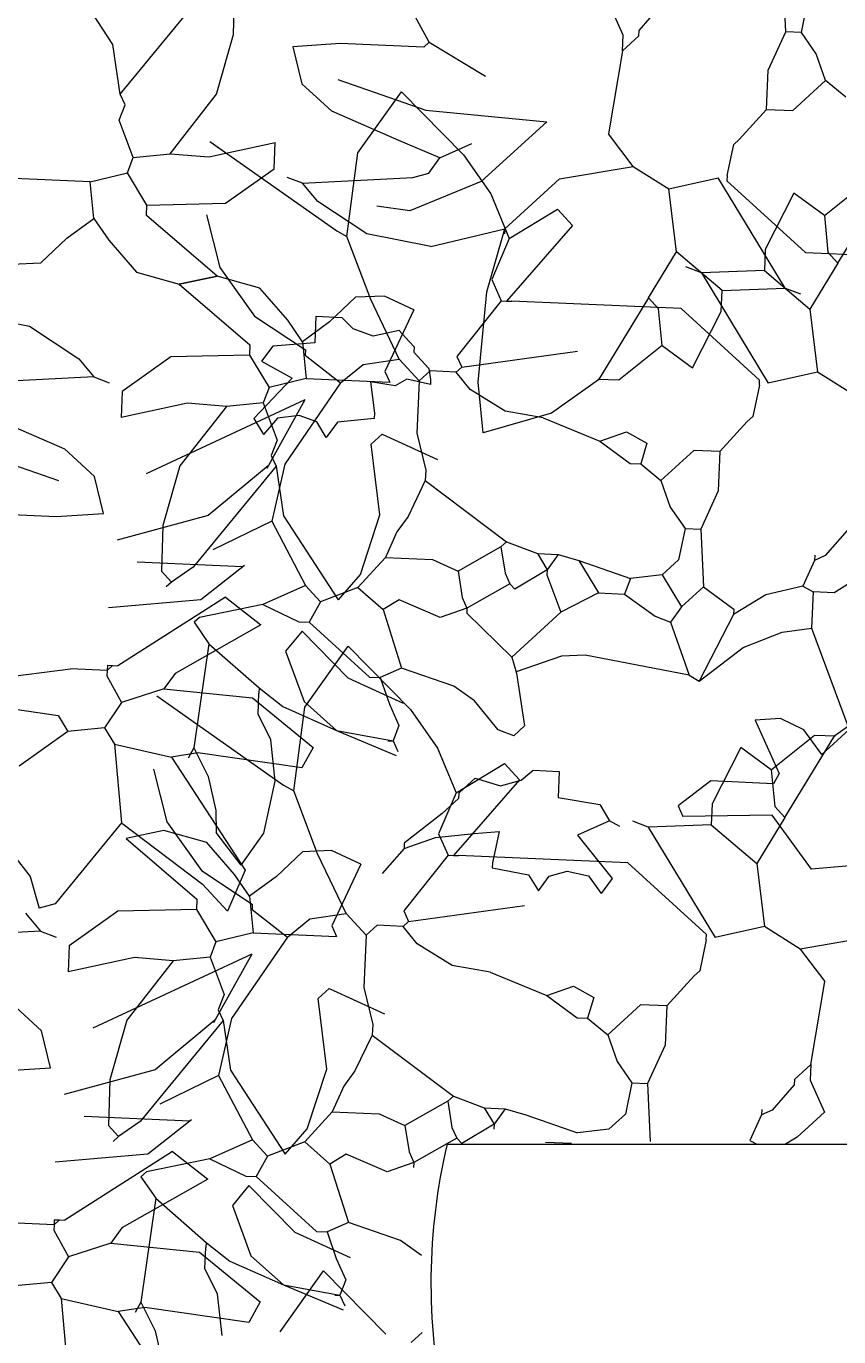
# Model space of a CAD drawing. Header units: centimetres. Extents: x 5667 to 17750, y 274 to 6203.
# Drawn here: x 5866 to 5915.6, y 4559.2 to 4639.2 of the extents above; entities that cross this region are included whole.
import ezdxf

# ---------------------------------------------------------------- set-up
doc = ezdxf.new("R2010")
doc.units = ezdxf.units.CM
doc.header["$MEASUREMENT"] = 0
doc.layers.get('0').update_dxf_attribs({"lineweight": 18})
for name, color, linetype, lineweight in [('A-FURN', 8, 'Continuous', 9), ('G-ANNO-DIM', 3, 'Continuous', 9), ('G-HEDGE', 104, 'Continuous', 9)]:
    doc.layers.add(name, color=color, linetype=linetype, lineweight=lineweight)
doc.styles.add('ARIAL', font='arial.ttf')
doc.dimstyles.new('TICK_36', dxfattribs={"dimtxt": 10, "dimasz": 3.6, "dimexe": 1.8, "dimexo": 1.2, "dimgap": 1.8, "dimtad": 0, "dimdec": 0, "dimzin": 0, "dimdsep": 46, "dimtxsty": 'ARIAL', "dimblk": 'OBLIQUE', "dimcen": 1.8, "dimdle": 1.8, "dimclrd": 256, "dimclrt": 256, "dimadec": 0, "dimazin": 0, "dimtfac": 1, "dimtdec": 0, "dimtmove": 1, "dimatfit": 3, "dimldrblk": 'OPEN90', "dimfxl": 1, "dimtolj": 1, "dimtzin": 0, "dimarcsym": 0})

# ---------------------------------------------------------------- blocks, each defined once
blk = doc.blocks.new('_Oblique')
at = {"color": 0, "linetype": 'ByBlock', "lineweight": -2}
blk.add_line((-0.5, -0.5), (0.5, 0.5), dxfattribs=at)
blk = doc.blocks.new('*D33')
at = {"layer": 'Defpoints', "color": 0, "transparency": 16777216}
for p in [(6061.601, 4710.484), (5687.774, 4485.199), (6061.11, 4485.199)]:
    blk.add_point(p, dxfattribs=at)
at = {"layer": 'G-ANNO-DIM', "lineweight": -2, "transparency": 16777216}
for p, q in [((5687.774, 4712.284), (5687.774, 4610.812)), ((5687.774, 4483.399), (5687.774, 4584.872))]:
    blk.add_line(p, q, dxfattribs=at)
at = {"layer": 'G-ANNO-DIM', "color": 0, "lineweight": -2, "transparency": 16777216}
for p, q in [((6060.401, 4710.484), (5685.974, 4710.484)), ((6059.91, 4485.199), (5685.974, 4485.199))]:
    blk.add_line(p, q, dxfattribs=at)
at = {"layer": 'G-ANNO-DIM', "lineweight": -2, "transparency": 16777216, "xscale": 3.6, "yscale": 3.6, "zscale": 3.6}
for p, rotation in [((5687.774, 4710.484), 90), ((5687.774, 4485.199), 270)]:
    blk.add_blockref('_Oblique', p, dxfattribs=dict(at, rotation=rotation))
at = {"layer": 'G-ANNO-DIM', "transparency": 16777216, "insert": (5687.774, 4597.842), "char_height": 10, "attachment_point": 5, "rotation": 90, "style": 'ARIAL'}
blk.add_mtext('\\A1;225', dxfattribs=at)
blk = doc.blocks.new('_Open90')
at = {"color": 0, "linetype": 'ByBlock', "lineweight": -2}
for p, q in [((-0.5, 0.5), (0, 0)), ((0, 0), (-1, 0)), ((0, 0), (-0.5, -0.5))]:
    blk.add_line(p, q, dxfattribs=at)
blk = doc.blocks.new('*D34')
at = {"layer": 'Defpoints', "color": 0, "transparency": 16777216}
for p in [(5716.472, 4695.199), (6061.568, 4695.199), (6061.11, 4485.199)]:
    blk.add_point(p, dxfattribs=at)
at = {"layer": 'G-ANNO-DIM', "lineweight": -2, "transparency": 16777216}
for p, q in [((5716.472, 4696.999), (5716.472, 4603.114)), ((5716.472, 4483.399), (5716.472, 4577.284))]:
    blk.add_line(p, q, dxfattribs=at)
at = {"layer": 'G-ANNO-DIM', "color": 0, "lineweight": -2, "transparency": 16777216}
for p, q in [((6060.368, 4695.199), (5714.672, 4695.199)), ((6059.91, 4485.199), (5714.672, 4485.199))]:
    blk.add_line(p, q, dxfattribs=at)
at = {"layer": 'G-ANNO-DIM', "lineweight": -2, "transparency": 16777216, "xscale": 3.6, "yscale": 3.6, "zscale": 3.6}
for p, rotation in [((5716.472, 4695.199), 90), ((5716.472, 4485.199), 270)]:
    blk.add_blockref('_Oblique', p, dxfattribs=dict(at, rotation=rotation))
at = {"layer": 'G-ANNO-DIM', "transparency": 16777216, "insert": (5716.472, 4590.199), "char_height": 10, "attachment_point": 5, "rotation": 90, "style": 'ARIAL'}
blk.add_mtext('\\A1;210', dxfattribs=at)

msp = doc.modelspace()

# ---------------------------------------------------------------- linework, layer by layer
at = {"layer": 'A-FURN'}
msp.add_lwpolyline([(5891.674, 4570.951), (5936.683, 4570.951, -0.092959), (5936.683, 4554.611, -0.002126), (5891.482, 4554.803, -0.109257), (5891.674, 4570.951, -0.276267)], format="xyb", dxfattribs=at)
at = {"layer": 'G-HEDGE'}
for p, q in [((5871.254, 4638.119), (5867.912, 4643.249)), ((5890.568, 4638.251), (5887.906, 4643.161)), ((5912.331, 4638.9), (5912.165, 4642.424)), ((5878.619, 4638.72), (5878.703, 4641.5)), ((5871.711, 4635.093), (5876.775, 4641.265)), ((5902.414, 4638.693), (5901.54, 4640.649)), ((5913.288, 4638.859), (5913.69, 4640.759)), ((5903.385, 4638.971), (5904.73, 4640.51)), ((5877.58, 4635.075), (5878.619, 4638.72)), ((5890.568, 4638.251), (5890.236, 4637.946)), ((5890.568, 4638.251), (5893.994, 4636.184)), ((5902.372, 4637.736), (5902.414, 4638.693)), ((5902.372, 4637.736), (5903.371, 4638.651)), ((5903.371, 4638.651), (5903.385, 4638.971)), ((5911.264, 4636.554), (5912.331, 4638.9)), ((5913.288, 4638.859), (5912.331, 4638.9)), ((5914.189, 4637.541), (5913.288, 4638.859)), ((5871.711, 4635.093), (5871.254, 4638.119)), ((5885.132, 4638.168), (5882.247, 4637.975)), ((5882.247, 4637.975), (5882.787, 4635.713)), ((5890.236, 4637.946), (5885.132, 4638.168)), ((5902.372, 4637.736), (5901.511, 4632.66)), ((5914.758, 4635.918), (5914.189, 4637.541)), ((5884.983, 4635.984), (5890.363, 4634.115)), ((5911.165, 4634.157), (5911.264, 4636.554)), ((5912.76, 4634.087), (5914.758, 4635.918)), ((5915.992, 4634.905), (5914.758, 4635.918)), ((5872.002, 4634.441), (5871.711, 4635.093)), ((5874.748, 4631.445), (5877.58, 4635.075)), ((5884.631, 4634.036), (5882.787, 4635.713)), ((5886.211, 4631.497), (5888.869, 4635.225)), ((5888.869, 4635.225), (5892.663, 4631.369)), ((5871.642, 4633.498), (5872.002, 4634.441)), ((5872.501, 4631.223), (5871.642, 4633.498)), ((5888.709, 4632.259), (5884.631, 4634.036)), ((5890.363, 4634.115), (5897.743, 4633.384)), ((5909.486, 4632.312), (5911.165, 4634.157)), ((5911.165, 4634.157), (5912.76, 4634.087)), ((5897.743, 4633.384), (5893.748, 4629.744)), ((5903.023, 4630.676), (5901.511, 4632.66)), ((5877.119, 4631.251), (5881.17, 4632.124)), ((5877.171, 4632.189), (5884.923, 4626.738)), ((5881.101, 4630.529), (5881.17, 4632.124)), ((5891.219, 4631.191), (5888.709, 4632.259)), ((5891.219, 4631.191), (5893.175, 4632.065)), ((5908.752, 4630.107), (5909.154, 4632.008)), ((5909.154, 4632.008), (5909.486, 4632.312)), ((5872.14, 4630.28), (5872.501, 4631.223)), ((5872.501, 4631.223), (5874.748, 4631.445)), ((5874.748, 4631.445), (5877.119, 4631.251)), ((5885.548, 4626.392), (5886.211, 4631.497)), ((5890.54, 4630.262), (5891.219, 4631.191)), ((5892.663, 4631.369), (5894.321, 4628.991)), ((5869.879, 4629.739), (5872.14, 4630.28)), ((5873.333, 4628.31), (5872.14, 4630.28)), ((5878.132, 4628.421), (5881.101, 4630.529)), ((5889.569, 4629.985), (5890.54, 4630.262)), ((5898.515, 4629.914), (5903.023, 4630.676)), ((5903.023, 4630.676), (5905.2, 4629.303)), ((5869.879, 4629.739), (5864.776, 4629.962)), ((5870.101, 4627.493), (5869.879, 4629.739)), ((5882.842, 4629.639), (5881.899, 4629.999)), ((5882.842, 4629.639), (5889.569, 4629.985)), ((5883.762, 4628.527), (5882.842, 4629.639)), ((5893.748, 4629.744), (5889.379, 4627.959)), ((5895.186, 4626.863), (5898.515, 4629.914)), ((5905.2, 4629.303), (5908.203, 4629.983)), ((5912.288, 4623.241), (5908.203, 4629.983)), ((5908.752, 4630.107), (5908.738, 4629.788)), ((5908.738, 4629.788), (5913.533, 4625.424)), ((5914.688, 4627.678), (5917.338, 4629.8)), ((5915.52, 4624.765), (5918.572, 4629.779)), ((5894.321, 4628.991), (5895.45, 4626.279)), ((5905.672, 4625.447), (5905.2, 4629.303)), ((5912.83, 4629.038), (5911.082, 4625.598)), ((5914.688, 4627.678), (5912.83, 4629.038)), ((5873.305, 4627.672), (5873.333, 4628.31)), ((5873.333, 4628.31), (5878.132, 4628.421)), ((5886.758, 4626.552), (5883.762, 4628.527)), ((5889.379, 4627.959), (5887.376, 4628.251)), ((5895.45, 4626.279), (5898.405, 4628.068)), ((5898.405, 4628.068), (5899.32, 4627.069)), ((5868.451, 4626.286), (5870.101, 4627.493)), ((5870.101, 4627.493), (5871.002, 4626.175)), ((5877.618, 4623.969), (5873.305, 4627.672)), ((5876.976, 4627.724), (5877.794, 4624.492)), ((5899.32, 4627.069), (5895.284, 4622.451)), ((5914.688, 4627.678), (5914.91, 4625.431)), ((5866.857, 4624.78), (5868.451, 4626.286)), ((5884.923, 4626.738), (5885.548, 4626.392)), ((5886.995, 4622.545), (5885.548, 4626.392)), ((5890.664, 4625.782), (5886.758, 4626.552)), ((5890.664, 4625.782), (5895.186, 4626.863)), ((5894.088, 4623.003), (5895.186, 4626.863)), ((5895.45, 4626.279), (5894.382, 4623.769)), ((5895.186, 4626.863), (5895.172, 4626.544)), ((5871.002, 4626.175), (5872.703, 4624.217)), ((5903.951, 4622.646), (5905.672, 4625.447)), ((5908.445, 4623.089), (5905.672, 4625.447)), ((5911.082, 4625.598), (5911.026, 4624.322)), ((5913.533, 4625.424), (5923.869, 4624.973)), ((5914.91, 4625.431), (5915.52, 4624.765)), ((5865.092, 4624.703), (5866.857, 4624.78)), ((5915.52, 4624.765), (5913.8, 4621.963)), ((5872.703, 4624.217), (5875.313, 4623.488)), ((5877.618, 4623.969), (5875.313, 4623.488)), ((5875.313, 4623.488), (5877.618, 4623.969)), ((5880.228, 4623.24), (5877.618, 4623.969)), ((5877.794, 4624.492), (5879.901, 4621.523)), ((5907.184, 4624.169), (5906.241, 4624.531)), ((5911.026, 4624.322), (5907.184, 4624.169)), ((5907.184, 4624.169), (5911.268, 4617.427)), ((5911.026, 4624.322), (5913.8, 4621.963)), ((5875.313, 4623.488), (5879.626, 4619.785)), ((5881.929, 4621.282), (5880.228, 4623.24)), ((5893.555, 4617.491), (5894.088, 4623.003)), ((5894.382, 4623.769), (5894.965, 4622.465)), ((5908.39, 4621.813), (5908.445, 4623.089)), ((5908.445, 4623.089), (5912.288, 4623.241)), ((5912.288, 4623.241), (5913.231, 4622.88)), ((5886.074, 4622.678), (5884.48, 4621.171)), ((5887.839, 4622.755), (5886.074, 4622.678)), ((5888.736, 4618.901), (5886.995, 4622.545)), ((5889.627, 4621.906), (5887.839, 4622.755)), ((5894.965, 4622.465), (5892.259, 4619.067)), ((5894.965, 4622.465), (5895.284, 4622.451)), ((5895.284, 4622.451), (5895.602, 4622.437)), ((5905.938, 4621.987), (5895.602, 4622.437)), ((5903.951, 4622.646), (5900.899, 4617.632)), ((5904.562, 4621.98), (5903.951, 4622.646)), ((5862.267, 4621.676), (5866.173, 4620.906)), ((5879.901, 4621.523), (5883.008, 4619.47)), ((5883.649, 4621.503), (5883.58, 4619.907)), ((5885.245, 4621.433), (5883.649, 4621.503)), ((5885.918, 4620.759), (5885.245, 4621.433)), ((5889.627, 4621.906), (5887.865, 4618.147)), ((5904.783, 4619.733), (5904.562, 4621.98)), ((5910.734, 4617.623), (5905.938, 4621.987)), ((5906.641, 4618.373), (5908.39, 4621.813)), ((5913.8, 4621.963), (5914.271, 4618.107)), ((5866.173, 4620.906), (5869.169, 4618.93)), ((5882.83, 4619.965), (5881.929, 4621.282)), ((5884.48, 4621.171), (5882.83, 4619.965)), ((5887.154, 4620.305), (5885.918, 4620.759)), ((5888.726, 4620.642), (5887.154, 4620.305)), ((5889.336, 4619.976), (5888.726, 4620.642)), ((5883.58, 4619.907), (5881.014, 4619.7)), ((5882.83, 4619.965), (5883.052, 4617.718)), ((5889.336, 4619.976), (5889.642, 4619.643)), ((5874.799, 4619.037), (5871.83, 4616.928)), ((5879.598, 4619.147), (5874.799, 4619.037)), ((5879.626, 4619.785), (5879.598, 4619.147)), ((5879.598, 4619.147), (5880.791, 4617.177)), ((5881.014, 4619.7), (5880.334, 4618.771)), ((5883.008, 4619.47), (5882.994, 4619.152)), ((5882.994, 4619.152), (5885.158, 4617.459)), ((5889.642, 4619.643), (5889.628, 4619.324)), ((5889.628, 4619.324), (5890.543, 4618.326)), ((5892.259, 4619.067), (5892.55, 4618.416)), ((5892.55, 4618.416), (5899.625, 4619.385)), ((5904.783, 4619.733), (5902.133, 4617.611)), ((5904.783, 4619.733), (5906.641, 4618.373)), ((5869.169, 4618.93), (5870.089, 4617.819)), ((5880.334, 4618.771), (5882.207, 4617.73)), ((5885.158, 4617.459), (5886.528, 4618.567)), ((5886.528, 4618.567), (5888.736, 4618.901)), ((5888.736, 4618.901), (5889.957, 4617.57)), ((5890.543, 4618.326), (5890.65, 4617.663)), ((5892.55, 4618.416), (5892.218, 4618.11)), ((5870.089, 4617.819), (5863.362, 4617.473)), ((5870.089, 4617.819), (5871.032, 4617.458)), ((5882.207, 4617.73), (5879.863, 4615.275)), ((5883.052, 4617.718), (5880.791, 4617.177)), ((5885.158, 4617.459), (5881.745, 4612.494)), ((5883.052, 4617.718), (5888.155, 4617.496)), ((5886.992, 4617.522), (5887.227, 4615.594)), ((5888.496, 4617.272), (5886.992, 4617.522)), ((5887.865, 4618.147), (5888.155, 4617.496)), ((5889.207, 4617.685), (5888.496, 4617.272)), ((5890.636, 4617.343), (5889.207, 4617.685)), ((5889.957, 4617.57), (5889.818, 4614.379)), ((5890.622, 4618.179), (5889.957, 4617.57)), ((5892.218, 4618.11), (5890.622, 4618.179)), ((5890.65, 4617.663), (5890.636, 4617.343)), ((5893.067, 4617.052), (5892.218, 4618.11)), ((5893.86, 4614.402), (5893.555, 4617.491)), ((5900.899, 4617.632), (5898.022, 4615.605)), ((5902.133, 4617.611), (5900.858, 4617.666)), ((5910.72, 4617.303), (5910.734, 4617.623)), ((5914.271, 4618.107), (5911.268, 4617.427)), ((5916.448, 4616.734), (5914.271, 4618.107)), ((5871.83, 4616.928), (5871.761, 4615.334)), ((5880.791, 4617.177), (5880.43, 4616.234)), ((5895.21, 4615.729), (5893.067, 4617.052)), ((5910.72, 4617.303), (5910.318, 4615.403)), ((5875.812, 4616.206), (5871.761, 4615.334)), ((5873.301, 4611.918), (5883.001, 4616.436)), ((5878.183, 4616.013), (5875.352, 4612.382)), ((5878.183, 4616.013), (5875.812, 4616.206)), ((5880.43, 4616.234), (5878.183, 4616.013)), ((5880.43, 4616.234), (5881.289, 4613.96)), ((5880.665, 4612.236), (5883.001, 4616.436)), ((5864.222, 4615.198), (5868.3, 4613.422)), ((5879.863, 4615.275), (5880.458, 4614.29)), ((5881.311, 4615.297), (5880.458, 4614.29)), ((5882.629, 4615.469), (5881.311, 4615.297)), ((5883.704, 4615.079), (5882.629, 4615.469)), ((5884.286, 4614.123), (5883.704, 4615.079)), ((5884.967, 4615.053), (5884.286, 4614.123)), ((5887.213, 4615.274), (5884.967, 4615.053)), ((5887.227, 4615.594), (5887.213, 4615.274)), ((5898.022, 4615.605), (5893.86, 4614.402)), ((5897.53, 4615.322), (5895.21, 4615.729)), ((5897.53, 4615.322), (5900.983, 4613.892)), ((5909.985, 4615.098), (5908.306, 4613.254)), ((5910.318, 4615.403), (5909.985, 4615.098)), ((5887.698, 4614.319), (5887.032, 4613.709)), ((5887.698, 4614.319), (5891.073, 4612.773)), ((5889.818, 4614.379), (5890.358, 4612.119)), ((5900.983, 4613.892), (5902.606, 4614.461)), ((5902.606, 4614.461), (5903.854, 4613.767)), ((5868.3, 4613.422), (5870.144, 4611.744)), ((5881.289, 4613.96), (5880.929, 4613.016)), ((5887.55, 4609.39), (5887.032, 4613.709)), ((5900.983, 4613.892), (5902.841, 4612.533)), ((5903.854, 4613.767), (5903.48, 4612.505)), ((5867.948, 4611.474), (5862.568, 4613.343)), ((5880.929, 4613.016), (5881.22, 4612.364)), ((5906.711, 4613.323), (5904.714, 4611.493)), ((5908.306, 4613.254), (5906.711, 4613.323)), ((5908.306, 4613.254), (5908.207, 4610.857)), ((5875.352, 4612.382), (5874.312, 4608.737)), ((5881.22, 4612.364), (5876.156, 4606.192)), ((5880.728, 4612.389), (5877.083, 4609.358)), ((5881.745, 4612.494), (5880.954, 4609.012)), ((5881.22, 4612.364), (5881.677, 4609.339)), ((5890.358, 4612.119), (5890.33, 4611.48)), ((5902.841, 4612.533), (5903.48, 4612.505)), ((5903.48, 4612.505), (5904.714, 4611.493)), ((5870.684, 4609.482), (5870.144, 4611.744)), ((5890.33, 4611.48), (5889.276, 4609.289)), ((5890.33, 4611.48), (5895.282, 4607.749)), ((5904.714, 4611.493), (5905.282, 4609.869)), ((5908.207, 4610.857), (5907.141, 4608.51)), ((5862.696, 4609.511), (5867.799, 4609.289)), ((5867.799, 4609.289), (5870.684, 4609.482)), ((5905.282, 4609.869), (5906.184, 4608.552)), ((5877.083, 4609.358), (5871.525, 4607.841)), ((5874.312, 4608.737), (5874.229, 4605.957)), ((5880.954, 4609.012), (5877.362, 4607.251)), ((5880.954, 4609.012), (5883.02, 4605.087)), ((5881.677, 4609.339), (5885.019, 4604.208)), ((5886.365, 4605.747), (5887.55, 4609.39)), ((5889.276, 4609.289), (5888.597, 4608.36)), ((5888.597, 4608.36), (5887.889, 4606.792)), ((5906.184, 4608.552), (5905.782, 4606.652)), ((5906.184, 4608.552), (5907.141, 4608.51)), ((5907.141, 4608.51), (5907.306, 4604.987)), ((5916.087, 4608.44), (5914.741, 4606.901)), ((5894.948, 4607.443), (5892.328, 4605.96)), ((5895.282, 4607.749), (5894.948, 4607.443)), ((5894.948, 4607.443), (5895.199, 4605.835)), ((5895.282, 4607.749), (5897.168, 4607.027)), ((5897.168, 4607.027), (5897.764, 4606.043)), ((5897.168, 4607.027), (5898.444, 4606.972)), ((5879.187, 4606.227), (5872.745, 4606.508)), ((5876.156, 4606.192), (5874.839, 4605.291)), ((5876.625, 4604.226), (5879.292, 4606.318)), ((5887.889, 4606.792), (5886.21, 4604.948)), ((5887.889, 4606.792), (5890.76, 4606.667)), ((5890.76, 4606.667), (5892.328, 4605.96)), ((5898.444, 4606.972), (5897.764, 4606.043)), ((5898.444, 4606.972), (5899.706, 4606.597)), ((5899.706, 4606.597), (5902.855, 4605.501)), ((5899.706, 4606.597), (5900.899, 4604.628)), ((5905.782, 4606.652), (5904.783, 4605.737)), ((5914.089, 4606.609), (5913.382, 4605.042)), ((5914.103, 4606.929), (5914.089, 4606.609)), ((5914.741, 4606.901), (5914.089, 4606.609)), ((5874.229, 4605.957), (5874.839, 4605.291)), ((5885.02, 4604.208), (5886.365, 4605.747)), ((5892.328, 4605.96), (5892.577, 4604.351)), ((5895.199, 4605.835), (5895.489, 4605.183)), ((5897.764, 4606.043), (5895.794, 4604.85)), ((5897.764, 4606.043), (5897.75, 4605.724)), ((5897.75, 4605.724), (5898.61, 4603.448)), ((5902.855, 4605.501), (5902.493, 4604.558)), ((5904.783, 4605.737), (5902.855, 4605.501)), ((5904.783, 4605.737), (5905.975, 4603.767)), ((5874.839, 4605.291), (5874.506, 4604.986)), ((5883.02, 4605.087), (5880.412, 4603.923)), ((5883.02, 4605.087), (5883.936, 4604.088)), ((5886.21, 4604.948), (5883.936, 4604.088)), ((5886.21, 4604.948), (5887.75, 4603.603)), ((5895.489, 4605.183), (5892.868, 4603.699)), ((5895.794, 4604.85), (5895.489, 4605.183)), ((5900.899, 4604.628), (5898.61, 4603.448)), ((5900.899, 4604.628), (5902.493, 4604.558)), ((5907.306, 4604.987), (5905.975, 4603.767)), ((5907.306, 4604.987), (5909.165, 4603.628)), ((5913.382, 4605.042), (5911.121, 4604.501)), ((5913.382, 4605.042), (5914.006, 4604.695)), ((5914.006, 4604.695), (5913.908, 4602.462)), ((5915.282, 4604.639), (5914.006, 4604.695)), ((5916.267, 4605.236), (5915.282, 4604.639)), ((5870.983, 4603.736), (5876.625, 4604.226)), ((5878.132, 4604.363), (5871.558, 4600.176)), ((5880.412, 4603.923), (5876.542, 4603.132)), ((5878.132, 4604.363), (5880.296, 4602.672)), ((5880.412, 4603.923), (5882.604, 4602.868)), ((5883.936, 4604.088), (5883.242, 4602.84)), ((5888.735, 4604.199), (5887.75, 4603.603)), ((5891.245, 4603.131), (5888.735, 4604.199)), ((5892.577, 4604.351), (5892.868, 4603.699)), ((5902.493, 4604.558), (5904.352, 4603.198)), ((5911.121, 4604.501), (5909.151, 4603.309)), ((5876.542, 4603.132), (5876.21, 4602.828)), ((5887.75, 4603.603), (5888.872, 4600.038)), ((5892.868, 4603.699), (5891.245, 4603.131)), ((5892.868, 4603.699), (5892.854, 4603.38)), ((5892.854, 4603.38), (5895.613, 4600.703)), ((5898.61, 4603.448), (5895.613, 4600.703)), ((5904.352, 4603.198), (5905.295, 4602.838)), ((5905.975, 4603.767), (5905.295, 4602.838)), ((5909.151, 4603.309), (5907.056, 4599.245)), ((5909.165, 4603.628), (5909.151, 4603.309)), ((5880.296, 4602.672), (5875.052, 4599.703)), ((5876.21, 4602.828), (5877.111, 4601.509)), ((5882.805, 4602.296), (5881.792, 4601.062)), ((5882.604, 4602.868), (5883.242, 4602.84)), ((5885.629, 4599.417), (5882.805, 4602.296)), ((5883.242, 4602.84), (5886.931, 4599.484)), ((5905.295, 4602.838), (5906.433, 4599.592)), ((5909.727, 4601.288), (5912.117, 4602.23)), ((5912.117, 4602.23), (5913.908, 4602.462)), ((5913.908, 4602.462), (5916.196, 4596.29)), ((5877.111, 4601.509), (5876.195, 4595.157)), ((5877.111, 4601.509), (5880.19, 4598.819)), ((5881.792, 4601.062), (5882.925, 4597.997)), ((5882.97, 4597.641), (5885.628, 4601.369)), ((5885.628, 4601.369), (5889.422, 4597.514)), ((5895.613, 4600.703), (5895.891, 4599.732)), ((5898.642, 4600.769), (5895.87, 4599.803)), ((5900.094, 4600.827), (5898.642, 4600.769)), ((5906.433, 4599.592), (5900.094, 4600.827)), ((5907.056, 4599.245), (5909.727, 4601.288)), ((5863.618, 4599.337), (5868.673, 4599.982)), ((5870.905, 4599.884), (5868.673, 4599.982)), ((5870.905, 4599.884), (5870.892, 4599.566)), ((5870.919, 4600.204), (5870.905, 4599.884)), ((5871.238, 4600.19), (5870.905, 4599.884)), ((5870.919, 4600.204), (5871.238, 4600.19)), ((5871.238, 4600.19), (5871.558, 4600.176)), ((5888.872, 4600.038), (5887.569, 4599.456)), ((5892.065, 4598.939), (5888.872, 4600.038)), ((5870.892, 4599.566), (5871.779, 4597.929)), ((5875.052, 4599.703), (5874.373, 4598.774)), ((5889.004, 4597.871), (5885.629, 4599.417)), ((5886.931, 4599.484), (5887.569, 4599.456)), ((5887.569, 4599.456), (5888.138, 4597.833)), ((5895.891, 4599.732), (5896.39, 4596.514)), ((5906.433, 4599.592), (5907.056, 4599.245)), ((5874.373, 4598.774), (5871.779, 4597.929)), ((5873.93, 4598.334), (5881.682, 4592.883)), ((5874.373, 4598.774), (5879.782, 4598.219)), ((5879.782, 4598.219), (5883.485, 4595.181)), ((5880.12, 4597.223), (5880.176, 4598.499)), ((5880.19, 4598.819), (5880.176, 4598.499)), ((5880.19, 4598.819), (5881.636, 4597.678)), ((5893.335, 4598.026), (5892.065, 4598.939)), ((5864.733, 4597.597), (5867.909, 4597.138)), ((5871.779, 4597.929), (5870.752, 4596.376)), ((5881.636, 4597.678), (5884.903, 4596.22)), ((5882.306, 4592.536), (5882.97, 4597.641)), ((5882.925, 4597.997), (5884.903, 4596.22)), ((5888.138, 4597.833), (5888.72, 4596.529)), ((5889.422, 4597.514), (5891.08, 4595.135)), ((5894.781, 4596.265), (5893.335, 4598.026)), ((5915.331, 4595.923), (5918.208, 4597.95)), ((5867.909, 4597.138), (5868.506, 4596.154)), ((5880.892, 4595.651), (5880.12, 4597.223)), ((5912.004, 4596.945), (5910.468, 4596.859)), ((5910.468, 4596.859), (5911.924, 4593.6)), ((5913.442, 4596.268), (5912.004, 4596.945)), ((5868.506, 4596.154), (5865.537, 4594.046)), ((5870.752, 4596.376), (5868.506, 4596.154)), ((5870.752, 4596.376), (5871.349, 4595.391)), ((5884.903, 4596.22), (5888.547, 4594.694)), ((5884.903, 4596.22), (5888.359, 4595.586)), ((5888.72, 4596.529), (5888.359, 4595.586)), ((5895.724, 4595.903), (5894.781, 4596.265)), ((5896.39, 4596.514), (5895.724, 4595.903)), ((5911.447, 4593.822), (5914.097, 4595.944)), ((5912.279, 4590.909), (5915.331, 4595.923)), ((5914.532, 4594.764), (5913.442, 4596.268)), ((5914.097, 4595.944), (5915.373, 4595.889)), ((5916.196, 4596.29), (5914.532, 4594.764)), ((5871.349, 4595.391), (5874.83, 4594.6)), ((5871.349, 4595.391), (5871.778, 4590.578)), ((5876.195, 4595.157), (5875.848, 4594.533)), ((5876.195, 4595.157), (5877.082, 4593.415)), ((5881.164, 4593.122), (5880.892, 4595.651)), ((5883.485, 4595.181), (5882.792, 4593.933)), ((5888.04, 4595.6), (5888.359, 4595.586)), ((5888.359, 4595.586), (5888.65, 4594.934)), ((5891.08, 4595.135), (5892.209, 4592.424)), ((5909.589, 4595.182), (5907.841, 4591.742)), ((5911.447, 4593.822), (5909.589, 4595.182)), ((5876.439, 4594.849), (5874.83, 4594.6)), ((5874.83, 4594.6), (5879.323, 4587.692)), ((5882.792, 4593.933), (5876.439, 4594.849)), ((5892.209, 4592.424), (5895.164, 4594.212)), ((5895.164, 4594.212), (5896.079, 4593.214)), ((5873.735, 4593.869), (5874.553, 4590.636)), ((5877.082, 4593.415), (5877.537, 4591.336)), ((5896.182, 4593.18), (5896.911, 4593.792)), ((5896.911, 4593.792), (5898.506, 4593.723)), ((5898.506, 4593.723), (5898.436, 4592.127)), ((5911.447, 4593.822), (5911.669, 4591.575)), ((5911.924, 4593.6), (5911.577, 4592.975)), ((5880.48, 4589.949), (5881.164, 4593.122)), ((5881.682, 4592.883), (5882.306, 4592.536)), ((5896.079, 4593.214), (5892.042, 4588.595)), ((5892.708, 4592.696), (5892.375, 4592.392)), ((5892.708, 4592.696), (5893.373, 4593.307)), ((5893.373, 4593.307), (5894.911, 4592.835)), ((5894.911, 4592.835), (5896.182, 4593.18)), ((5907.749, 4593.142), (5905.765, 4591.63)), ((5911.577, 4592.975), (5907.749, 4593.142)), ((5883.754, 4588.689), (5882.306, 4592.536)), ((5892.209, 4592.424), (5891.141, 4589.913)), ((5892.361, 4592.073), (5891.362, 4591.158)), ((5892.375, 4592.392), (5892.361, 4592.073)), ((5898.436, 4592.127), (5900.974, 4591.697)), ((5877.537, 4591.336), (5877.567, 4589.983)), ((5891.362, 4591.158), (5889.046, 4589.341)), ((5900.974, 4591.697), (5901.571, 4590.713)), ((5905.765, 4591.63), (5906.057, 4590.979)), ((5911.494, 4591.061), (5906.057, 4590.979)), ((5907.841, 4591.742), (5907.785, 4590.466)), ((5913.907, 4587.76), (5911.494, 4591.061)), ((5911.669, 4591.575), (5912.279, 4590.909)), ((5871.778, 4590.578), (5867.727, 4585.64)), ((5871.778, 4590.578), (5876.73, 4586.846)), ((5874.553, 4590.636), (5876.66, 4587.668)), ((5901.571, 4590.713), (5899.615, 4589.839)), ((5902.195, 4590.365), (5901.571, 4590.713)), ((5903.943, 4590.314), (5903, 4590.675)), ((5907.785, 4590.466), (5903.943, 4590.314)), ((5903.943, 4590.314), (5908.027, 4583.572)), ((5907.785, 4590.466), (5910.559, 4588.107)), ((5912.279, 4590.909), (5910.559, 4588.107)), ((5874.377, 4590.113), (5872.072, 4589.633)), ((5872.072, 4589.633), (5876.385, 4585.93)), ((5876.987, 4589.384), (5874.377, 4590.113)), ((5878.688, 4587.427), (5876.987, 4589.384)), ((5879.079, 4588), (5877.567, 4589.983)), ((5879.079, 4588), (5880.48, 4589.949)), ((5889.032, 4589.021), (5890.952, 4589.69)), ((5890.952, 4589.69), (5893.31, 4589.93)), ((5891.141, 4589.913), (5891.724, 4588.609)), ((5893.31, 4589.93), (5894.83, 4590.048)), ((5894.83, 4590.048), (5894.427, 4588.147)), ((5899.615, 4589.839), (5901.736, 4587.189)), ((5864.788, 4589.138), (5866.202, 4587.305)), ((5882.833, 4588.822), (5881.239, 4587.315)), ((5884.598, 4588.899), (5882.833, 4588.822)), ((5885.495, 4585.046), (5883.754, 4588.689)), ((5886.386, 4588.05), (5884.598, 4588.899)), ((5889.032, 4589.021), (5887.686, 4587.483)), ((5891.724, 4588.609), (5889.018, 4585.211)), ((5889.046, 4589.341), (5889.032, 4589.021)), ((5891.724, 4588.609), (5892.042, 4588.595)), ((5892.042, 4588.595), (5892.361, 4588.582)), ((5886.386, 4588.05), (5884.623, 4584.291)), ((5902.697, 4588.131), (5892.361, 4588.582)), ((5894.427, 4588.147), (5894.413, 4587.828)), ((5894.413, 4587.828), (5896.632, 4587.412)), ((5907.493, 4583.767), (5902.697, 4588.131)), ((5910.559, 4588.107), (5911.03, 4584.252)), ((5916.473, 4587.968), (5913.907, 4587.76)), ((5866.202, 4587.305), (5866.756, 4585.363)), ((5876.66, 4587.668), (5879.767, 4585.615)), ((5879.323, 4587.692), (5878.254, 4585.181)), ((5879.589, 4586.109), (5878.688, 4587.427)), ((5881.239, 4587.315), (5879.589, 4586.109)), ((5896.632, 4587.412), (5897.229, 4586.427)), ((5897.229, 4586.427), (5897.892, 4587.328)), ((5897.892, 4587.328), (5898.997, 4587.623)), ((5898.997, 4587.623), (5900.295, 4587.338)), ((5900.295, 4587.338), (5901.057, 4586.26)), ((5901.736, 4587.189), (5901.057, 4586.26)), ((5876.73, 4586.846), (5878.254, 4585.181)), ((5867.727, 4585.64), (5866.756, 4585.363)), ((5876.385, 4585.93), (5876.357, 4585.291)), ((5879.589, 4586.109), (5879.811, 4583.862)), ((5879.767, 4585.615), (5879.753, 4585.296)), ((5889.309, 4584.56), (5896.384, 4585.53)), ((5865.928, 4585.074), (5866.848, 4583.963)), ((5871.558, 4585.181), (5868.589, 4583.073)), ((5876.357, 4585.291), (5871.558, 4585.181)), ((5876.357, 4585.291), (5877.55, 4583.321)), ((5879.753, 4585.296), (5881.917, 4583.603)), ((5881.917, 4583.603), (5883.287, 4584.712)), ((5883.287, 4584.712), (5885.495, 4585.046)), ((5885.495, 4585.046), (5886.716, 4583.714)), ((5889.018, 4585.211), (5889.309, 4584.56)), ((5866.848, 4583.963), (5860.121, 4583.617)), ((5866.848, 4583.963), (5867.791, 4583.603)), ((5879.811, 4583.862), (5877.55, 4583.321)), ((5879.811, 4583.862), (5884.914, 4583.64)), ((5884.623, 4584.291), (5884.914, 4583.64)), ((5887.381, 4584.324), (5886.716, 4583.714)), ((5888.977, 4584.254), (5887.381, 4584.324)), ((5889.309, 4584.56), (5888.977, 4584.254)), ((5889.826, 4583.197), (5888.977, 4584.254)), ((5911.03, 4584.252), (5908.027, 4583.572)), ((5913.207, 4582.878), (5911.03, 4584.252)), ((5868.589, 4583.073), (5868.52, 4581.478)), ((5877.55, 4583.321), (5877.189, 4582.378)), ((5881.917, 4583.603), (5878.504, 4578.638)), ((5886.716, 4583.714), (5886.577, 4580.523)), ((5891.969, 4581.873), (5889.826, 4583.197)), ((5907.479, 4583.447), (5907.077, 4581.547)), ((5907.479, 4583.447), (5907.493, 4583.767)), ((5917.715, 4583.641), (5913.207, 4582.878)), ((5872.571, 4582.35), (5868.52, 4581.478)), ((5870.06, 4578.062), (5879.76, 4582.581)), ((5874.942, 4582.157), (5872.571, 4582.35)), ((5877.189, 4582.378), (5874.942, 4582.157)), ((5877.189, 4582.378), (5878.048, 4580.104)), ((5877.424, 4578.381), (5879.76, 4582.581)), ((5913.207, 4582.878), (5914.719, 4580.895)), ((5874.942, 4582.157), (5872.111, 4578.526)), ((5894.289, 4581.466), (5891.969, 4581.873)), ((5894.289, 4581.466), (5897.742, 4580.037)), ((5907.077, 4581.547), (5906.744, 4581.243)), ((5897.742, 4580.037), (5899.365, 4580.605)), ((5899.365, 4580.605), (5900.613, 4579.911)), ((5906.744, 4581.243), (5905.065, 4579.398)), ((5913.858, 4575.819), (5914.719, 4580.895)), ((5878.048, 4580.104), (5877.688, 4579.161)), ((5884.457, 4580.463), (5883.79, 4579.854)), ((5884.309, 4575.534), (5883.79, 4579.854)), ((5884.457, 4580.463), (5887.832, 4578.917)), ((5886.577, 4580.523), (5887.117, 4578.263)), ((5897.742, 4580.037), (5899.6, 4578.677)), ((5900.613, 4579.911), (5900.238, 4578.65)), ((5865.059, 4579.566), (5866.903, 4577.888)), ((5877.688, 4579.161), (5877.979, 4578.509)), ((5903.47, 4579.468), (5901.472, 4577.637)), ((5905.065, 4579.398), (5903.47, 4579.468)), ((5905.065, 4579.398), (5904.966, 4577.001)), ((5872.111, 4578.526), (5871.071, 4574.882)), ((5877.979, 4578.509), (5872.915, 4572.337)), ((5877.487, 4578.533), (5873.842, 4575.502)), ((5878.504, 4578.638), (5877.713, 4575.157)), ((5877.979, 4578.508), (5878.436, 4575.483)), ((5887.117, 4578.263), (5887.089, 4577.625)), ((5899.6, 4578.677), (5900.238, 4578.65)), ((5900.238, 4578.65), (5901.472, 4577.637)), ((5867.443, 4575.627), (5866.903, 4577.888)), ((5887.089, 4577.625), (5886.035, 4575.434)), ((5887.089, 4577.625), (5892.041, 4573.893)), ((5901.472, 4577.637), (5902.041, 4576.014)), ((5904.966, 4577.001), (5903.9, 4574.655)), ((5902.041, 4576.014), (5902.943, 4574.696)), ((5913.858, 4575.819), (5912.859, 4574.904)), ((5913.858, 4575.819), (5913.817, 4574.862)), ((5864.558, 4575.433), (5867.443, 4575.627)), ((5873.842, 4575.502), (5868.284, 4573.985)), ((5877.713, 4575.157), (5874.12, 4573.396)), ((5877.713, 4575.157), (5879.779, 4571.231)), ((5878.436, 4575.483), (5881.778, 4570.352)), ((5883.124, 4571.892), (5884.309, 4575.534)), ((5886.035, 4575.434), (5885.356, 4574.504)), ((5871.071, 4574.882), (5870.987, 4572.101)), ((5885.356, 4574.504), (5884.648, 4572.937)), ((5902.943, 4574.696), (5902.54, 4572.796)), ((5902.943, 4574.696), (5903.9, 4574.655)), ((5903.9, 4574.655), (5904.065, 4571.131)), ((5912.846, 4574.584), (5911.5, 4573.045)), ((5912.859, 4574.904), (5912.846, 4574.584)), ((5913.817, 4574.862), (5914.69, 4572.906)), ((5891.707, 4573.588), (5889.086, 4572.105)), ((5892.041, 4573.893), (5891.707, 4573.588)), ((5891.707, 4573.588), (5891.958, 4571.979)), ((5892.041, 4573.893), (5893.927, 4573.172)), ((5875.946, 4572.372), (5869.504, 4572.653)), ((5884.648, 4572.937), (5882.969, 4571.092)), ((5884.648, 4572.937), (5887.519, 4572.812)), ((5887.519, 4572.812), (5889.086, 4572.105)), ((5893.927, 4573.172), (5894.523, 4572.187)), ((5893.927, 4573.172), (5895.203, 4573.116)), ((5895.203, 4573.116), (5894.523, 4572.187)), ((5895.203, 4573.116), (5896.465, 4572.742)), ((5896.465, 4572.742), (5899.614, 4571.646)), ((5902.54, 4572.796), (5901.542, 4571.881)), ((5910.848, 4572.753), (5910.141, 4571.187)), ((5910.862, 4573.073), (5910.848, 4572.753)), ((5911.5, 4573.045), (5910.848, 4572.753)), ((5914.69, 4572.906), (5913.026, 4571.38)), ((5870.987, 4572.101), (5871.598, 4571.435)), ((5872.915, 4572.337), (5871.598, 4571.435)), ((5873.384, 4570.37), (5876.051, 4572.462)), ((5881.779, 4570.353), (5883.124, 4571.892)), ((5889.086, 4572.105), (5889.336, 4570.495)), ((5891.958, 4571.979), (5892.248, 4571.327)), ((5894.523, 4572.187), (5892.553, 4570.995)), ((5894.523, 4572.187), (5894.509, 4571.868)), ((5901.542, 4571.881), (5899.614, 4571.646)), ((5871.598, 4571.435), (5871.265, 4571.13)), ((5879.779, 4571.231), (5877.171, 4570.067)), ((5879.779, 4571.231), (5880.694, 4570.233)), ((5882.969, 4571.092), (5880.694, 4570.233)), ((5882.969, 4571.092), (5884.509, 4569.747)), ((5892.248, 4571.327), (5889.626, 4569.843)), ((5892.553, 4570.995), (5892.248, 4571.327)), ((5897.658, 4571.091), (5899.252, 4571.022)), ((5910.141, 4571.187), (5910.565, 4570.951)), ((5913.026, 4571.38), (5912.317, 4570.951)), ((5867.742, 4569.88), (5873.384, 4570.37)), ((5874.891, 4570.508), (5868.317, 4566.32)), ((5874.891, 4570.508), (5877.055, 4568.816)), ((5880.694, 4570.233), (5880.001, 4568.985)), ((5885.494, 4570.344), (5884.509, 4569.747)), ((5888.004, 4569.275), (5885.494, 4570.344)), ((5889.336, 4570.495), (5889.626, 4569.843)), ((5877.171, 4570.067), (5873.301, 4569.277)), ((5877.171, 4570.067), (5879.363, 4569.012)), ((5884.509, 4569.747), (5885.631, 4566.182)), ((5889.626, 4569.843), (5888.004, 4569.275)), ((5889.626, 4569.843), (5889.613, 4569.524)), ((5877.055, 4568.816), (5871.811, 4565.848)), ((5873.301, 4569.277), (5872.969, 4568.972)), ((5872.969, 4568.972), (5873.87, 4567.654)), ((5879.363, 4569.012), (5880.001, 4568.985)), ((5880.001, 4568.985), (5883.69, 4565.628)), ((5879.564, 4568.44), (5878.551, 4567.206)), ((5882.388, 4565.561), (5879.564, 4568.44)), ((5873.87, 4567.654), (5872.954, 4561.302)), ((5873.87, 4567.654), (5876.949, 4564.963)), ((5878.551, 4567.206), (5879.684, 4564.142)), ((5867.678, 4566.348), (5867.664, 4566.029)), ((5867.997, 4566.334), (5867.664, 4566.029)), ((5867.678, 4566.348), (5867.997, 4566.334)), ((5867.997, 4566.334), (5868.317, 4566.32)), ((5885.631, 4566.182), (5884.328, 4565.6)), ((5888.824, 4565.083), (5885.631, 4566.182)), ((5867.664, 4566.029), (5865.432, 4566.126)), ((5867.664, 4566.029), (5867.65, 4565.71)), ((5867.65, 4565.71), (5868.538, 4564.073)), ((5871.811, 4565.848), (5871.132, 4564.919)), ((5885.763, 4564.015), (5882.388, 4565.561)), ((5883.69, 4565.628), (5884.328, 4565.6)), ((5884.328, 4565.6), (5884.897, 4563.977)), ((5871.132, 4564.919), (5868.538, 4564.073)), ((5871.132, 4564.919), (5876.541, 4564.363)), ((5876.879, 4563.368), (5876.935, 4564.643)), ((5876.949, 4564.963), (5876.935, 4564.643)), ((5876.949, 4564.963), (5878.395, 4563.822)), ((5890.094, 4564.17), (5888.824, 4565.083)), ((5868.538, 4564.073), (5867.511, 4562.52)), ((5876.541, 4564.363), (5880.244, 4561.325)), ((5878.395, 4563.822), (5881.662, 4562.364)), ((5879.684, 4564.142), (5881.662, 4562.364)), ((5884.897, 4563.977), (5885.478, 4562.673)), ((5877.651, 4561.795), (5876.879, 4563.368)), ((5881.466, 4559.488), (5884.124, 4563.216)), ((5884.124, 4563.216), (5887.919, 4559.36)), ((5867.511, 4562.52), (5865.265, 4562.298)), ((5867.511, 4562.52), (5868.108, 4561.535)), ((5881.662, 4562.364), (5885.306, 4560.839)), ((5881.662, 4562.364), (5885.118, 4561.73)), ((5885.478, 4562.673), (5885.118, 4561.73)), ((5868.108, 4561.535), (5871.589, 4560.744)), ((5868.108, 4561.535), (5868.537, 4556.722)), ((5877.923, 4559.267), (5877.651, 4561.795)), ((5884.799, 4561.744), (5885.118, 4561.73)), ((5885.118, 4561.73), (5885.409, 4561.078)), ((5873.198, 4560.993), (5871.589, 4560.744)), ((5871.589, 4560.744), (5876.082, 4553.836)), ((5872.954, 4561.302), (5872.607, 4560.677)), ((5872.954, 4561.302), (5873.841, 4559.559)), ((5879.551, 4560.078), (5873.198, 4560.993)), ((5880.244, 4561.325), (5879.551, 4560.078)), ((5873.841, 4559.559), (5874.296, 4557.48)), ((5889.467, 4558.841), (5890.132, 4559.451))]:
    msp.add_line(p, q, dxfattribs=at)
for centre, start, end in [((5913.533, 4625.424), 227.3475, 267.15048), ((5905.938, 4621.987), 47.3475, 87.15048), ((5902.697, 4588.131), 47.3475, 87.15048)]:
    msp.add_arc(centre, 0.0000399, start, end, dxfattribs=at)

# ---------------------------------------------------------------- dimensions: what is measured, and where the dimension line sits
at = {"layer": 'G-ANNO-DIM'}
for base, p1, p2, picture, middle in [((5687.774, 4485.199), (6061.601, 4710.484), (6061.11, 4485.199), '*D33', (5687.774, 4597.842)), ((5716.472, 4695.199), (6061.11, 4485.199), (6061.568, 4695.199), '*D34', (5716.472, 4590.199))]:
    dim = msp.add_linear_dim(base=base, p1=p1, p2=p2, angle=90, dimstyle='TICK_36', dxfattribs=at)
    dim.commit()
    dim.dimension.update_dxf_attribs({"geometry": picture, "text_midpoint": middle})

doc.saveas('drawing.dxf')
